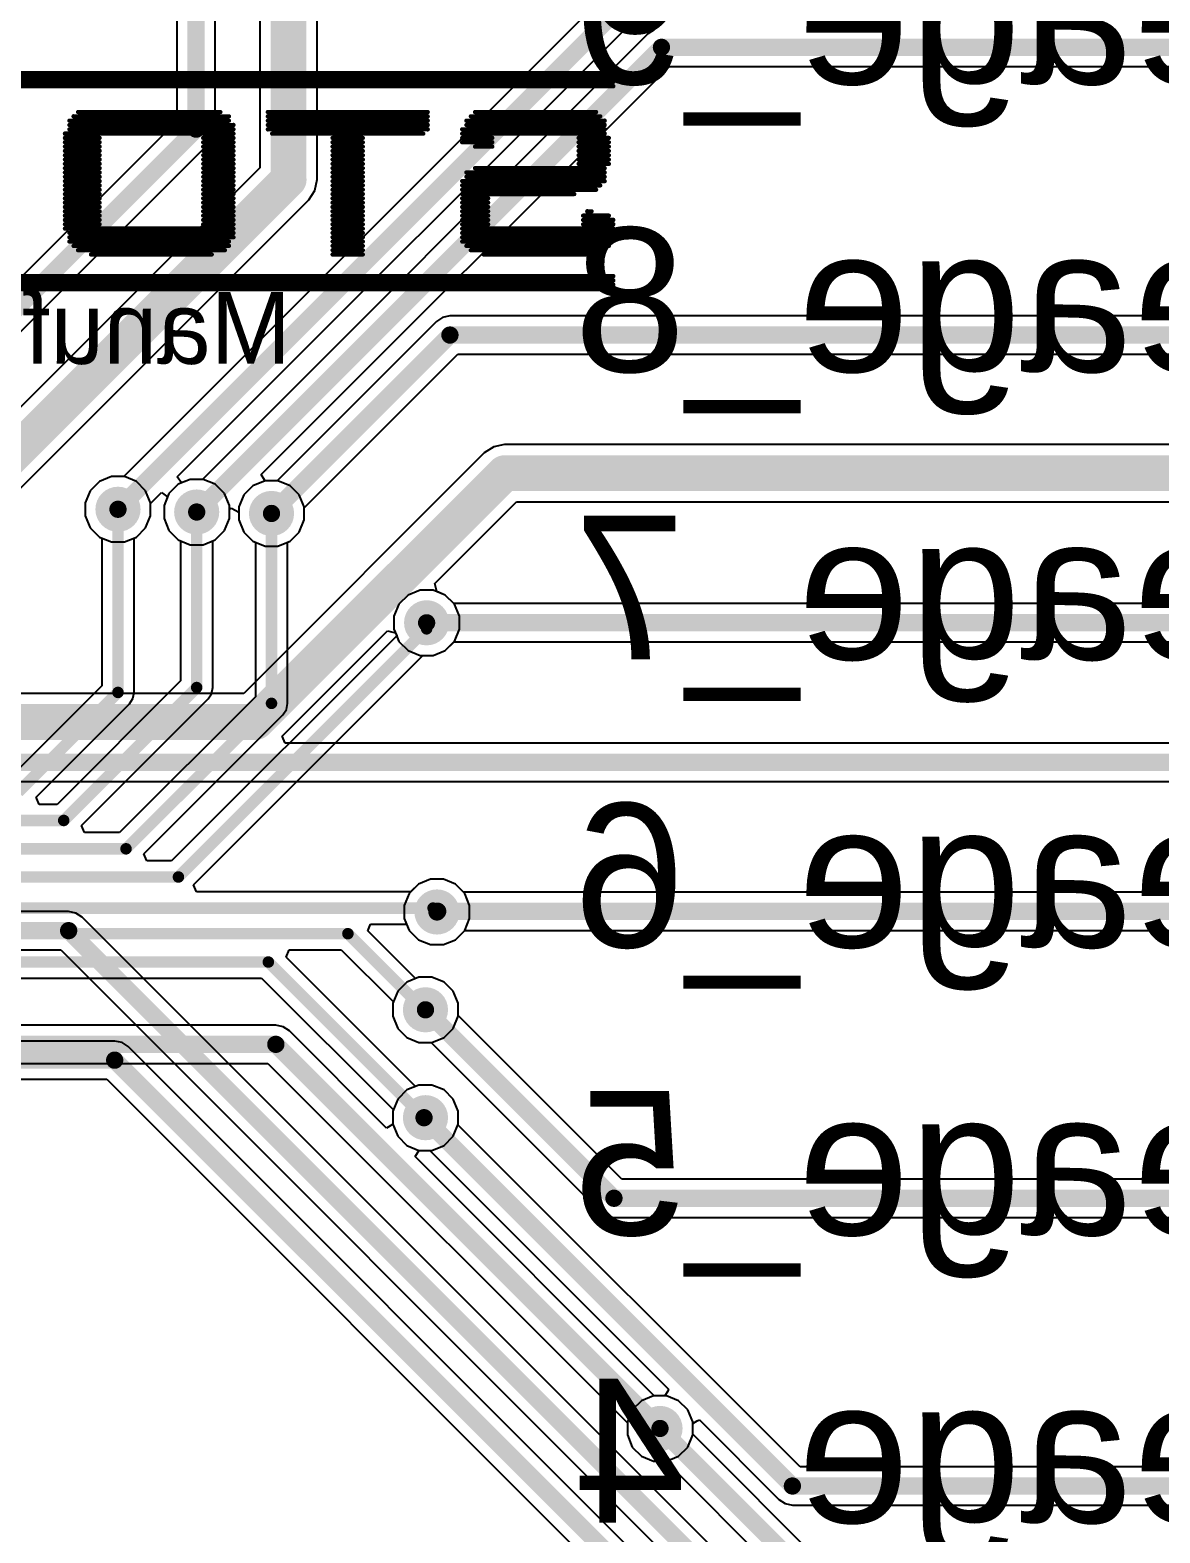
# Model space of a CAD drawing. Header units: millimetres. Extents: x -0.34 to 3.69, y -0.26 to 2.67.
# Drawn here: x 1.552 to 2.337, y 0.488 to 1.533 of the extents above; entities that cross this region are included whole.
import ezdxf

# ---------------------------------------------------------------- set-up
doc = ezdxf.new("R2010")
doc.units = ezdxf.units.MM
doc.header["$MEASUREMENT"] = 0
for name, color, linetype in [('BottomLayer', 5, 'Continuous'), ('BottomOverlay', 54, 'Continuous'), ('TopLayer', 1, 'Continuous'), ('ViaHoleLayer', 16, 'Continuous')]:
    doc.layers.add(name, color=color, linetype=linetype)
doc.styles.add('Agency FB', font='', dxfattribs={"height": 0.2})
doc.styles.add('Arial', font='', dxfattribs={"height": 0.2})
doc.styles.get('Agency FB').set_extended_font_data('Agency FB')
doc.styles.get('Arial').set_extended_font_data('Arial')

msp = doc.modelspace()

# ---------------------------------------------------------------- hatches: boundary and pattern name
at = {"layer": 'BottomLayer'}
h = msp.add_hatch(color=5, dxfattribs=at)
edge = h.paths.add_edge_path()
edge.add_arc((1.6133, 1.1999), 0.0157, 0, 360)
h = msp.add_hatch(color=5, dxfattribs=at)
edge = h.paths.add_edge_path()
edge.add_arc((1.668, 1.198), 0.0157, 0, 360)
h = msp.add_hatch(color=5, dxfattribs=at)
edge = h.paths.add_edge_path()
edge.add_arc((1.72, 1.197), 0.0157, 0, 360)
h = msp.add_hatch(color=5, dxfattribs=at)
edge = h.paths.add_edge_path()
edge.add_arc((1.8278, 1.121), 0.0157, 0, 360)
h = msp.add_hatch(color=5, dxfattribs=at)
edge = h.paths.add_edge_path()
edge.add_arc((1.835, 0.92), 0.0157, 0, 360)
h = msp.add_hatch(color=5, dxfattribs=at)
edge = h.paths.add_edge_path()
edge.add_arc((1.827, 0.852), 0.0157, 0, 360)
h = msp.add_hatch(color=5, dxfattribs=at)
edge = h.paths.add_edge_path()
edge.add_arc((1.827, 0.777), 0.0157, 0, 360)
h = msp.add_hatch(color=5, dxfattribs=at)
edge = h.paths.add_edge_path()
edge.add_arc((1.99, 0.561), 0.0157, 0, 360)
at = {"layer": 'TopLayer'}
h = msp.add_hatch(color=1, dxfattribs=at)
edge = h.paths.add_edge_path()
edge.add_arc((1.6133, 1.1999), 0.0157, 0, 360)
h = msp.add_hatch(color=1, dxfattribs=at)
edge = h.paths.add_edge_path()
edge.add_arc((1.668, 1.198), 0.0157, 0, 360)
h = msp.add_hatch(color=1, dxfattribs=at)
edge = h.paths.add_edge_path()
edge.add_arc((1.72, 1.197), 0.0157, 0, 360)
h = msp.add_hatch(color=1, dxfattribs=at)
edge = h.paths.add_edge_path()
edge.add_arc((1.8278, 1.121), 0.0157, 0, 360)
h = msp.add_hatch(color=1, dxfattribs=at)
edge = h.paths.add_edge_path()
edge.add_arc((1.835, 0.92), 0.0157, 0, 360)
h = msp.add_hatch(color=1, dxfattribs=at)
edge = h.paths.add_edge_path()
edge.add_arc((1.827, 0.852), 0.0157, 0, 360)
h = msp.add_hatch(color=1, dxfattribs=at)
edge = h.paths.add_edge_path()
edge.add_arc((1.827, 0.777), 0.0157, 0, 360)
h = msp.add_hatch(color=1, dxfattribs=at)
edge = h.paths.add_edge_path()
edge.add_arc((1.99, 0.561), 0.0157, 0, 360)
at = {"layer": 'ViaHoleLayer'}
h = msp.add_hatch(color=16, dxfattribs=at)
edge = h.paths.add_edge_path()
edge.add_arc((1.6133, 1.1999), 0.00984, 0, 360)
h = msp.add_hatch(color=16, dxfattribs=at)
edge = h.paths.add_edge_path()
edge.add_arc((1.668, 1.198), 0.00984, 0, 360)
h = msp.add_hatch(color=16, dxfattribs=at)
edge = h.paths.add_edge_path()
edge.add_arc((1.72, 1.197), 0.00984, 0, 360)
h = msp.add_hatch(color=16, dxfattribs=at)
edge = h.paths.add_edge_path()
edge.add_arc((1.8278, 1.121), 0.00984, 0, 360)
h = msp.add_hatch(color=16, dxfattribs=at)
edge = h.paths.add_edge_path()
edge.add_arc((1.835, 0.92), 0.00984, 0, 360)
h = msp.add_hatch(color=16, dxfattribs=at)
edge = h.paths.add_edge_path()
edge.add_arc((1.827, 0.852), 0.00984, 0, 360)
h = msp.add_hatch(color=16, dxfattribs=at)
edge = h.paths.add_edge_path()
edge.add_arc((1.827, 0.777), 0.00984, 0, 360)
h = msp.add_hatch(color=16, dxfattribs=at)
edge = h.paths.add_edge_path()
edge.add_arc((1.99, 0.561), 0.00984, 0, 360)

# ---------------------------------------------------------------- linework, layer by layer
at = {"layer": 'BottomLayer'}
for p, q in [((2.125, 1.7304), (1.6173, 1.2227)), ((1.6545, 1.2225), (2.1398, 1.7077)), ((1.6543, 1.6389), (1.6543, 1.4696)), ((1.6809, 1.4641), (1.6809, 1.6389)), ((1.7119, 1.5456), (1.7119, 1.4373)), ((1.7517, 1.4291), (1.7517, 1.5456)), ((1.9816, 1.5304), (1.672, 1.2207)), ((1.9859, 1.5332), (1.9816, 1.5304)), ((1.7128, 1.224), (1.9965, 1.5077)), ((1.9965, 1.5077), (2.8508, 1.5077)), ((1.6543, 1.4696), (1.43, 1.2452)), ((1.6798, 1.459), (1.6809, 1.4641)), ((1.4487, 1.2265), (1.677, 1.4547)), ((1.677, 1.4547), (1.6798, 1.459)), ((1.7119, 1.4373), (1.4497, 1.1752)), ((1.7459, 1.415), (1.7502, 1.4215)), ((1.7502, 1.4215), (1.7517, 1.4291)), ((1.4779, 1.147), (1.7459, 1.415)), ((1.8346, 1.3304), (1.724, 1.2197)), ((1.8389, 1.3332), (1.8346, 1.3304)), ((1.844, 1.3343), (1.8389, 1.3332)), ((2.8508, 1.3343), (1.844, 1.3343)), ((1.7427, 1.201), (1.8495, 1.3077)), ((1.8495, 1.3077), (2.8508, 1.3077)), ((1.8744, 1.2434), (1.8679, 1.2391)), ((1.882, 1.2449), (1.8744, 1.2434)), ((3.1447, 1.2449), (1.882, 1.2449)), ((1.8679, 1.2391), (1.7008, 1.0719)), ((1.6087, 1.2227), (1.6004, 1.2192)), ((1.6173, 1.2227), (1.6087, 1.2227)), ((1.6574, 1.2182), (1.6545, 1.2225)), ((1.7153, 1.22), (1.7128, 1.224)), ((1.594, 1.2128), (1.5905, 1.2044)), ((1.6004, 1.2192), (1.594, 1.2128)), ((1.6635, 1.2207), (1.6574, 1.2182)), ((1.672, 1.2207), (1.6635, 1.2207)), ((1.7156, 1.2197), (1.7153, 1.22)), ((1.724, 1.2197), (1.7156, 1.2197)), ((1.5905, 1.2044), (1.5905, 1.1954)), ((1.636, 1.2039), (1.6435, 1.2115)), ((1.636, 1.1954), (1.636, 1.2039)), ((1.6435, 1.2115), (1.6478, 1.2086)), ((1.6478, 1.2086), (1.6453, 1.2025)), ((1.6453, 1.2025), (1.6453, 1.1935)), ((1.8335, 1.1484), (1.8902, 1.2051)), ((1.8902, 1.2051), (3.1364, 1.2051)), ((1.5905, 1.1954), (1.594, 1.187)), ((1.6325, 1.187), (1.636, 1.1954)), ((1.6453, 1.1935), (1.6487, 1.1851)), ((1.6873, 1.1851), (1.6907, 1.1935)), ((1.6907, 1.1997), (1.6923, 1.2006)), ((1.6907, 1.1935), (1.6907, 1.1997)), ((1.6923, 1.2006), (1.6973, 1.1978)), ((1.6973, 1.1978), (1.6973, 1.1925)), ((1.6973, 1.1925), (1.7007, 1.1841)), ((1.7393, 1.1841), (1.7427, 1.1925)), ((1.7427, 1.1925), (1.7427, 1.201)), ((1.594, 1.187), (1.6004, 1.1806)), ((1.6004, 1.1806), (1.6087, 1.1772)), ((1.6178, 1.1772), (1.6261, 1.1806)), ((1.6261, 1.1806), (1.6325, 1.187)), ((1.6487, 1.1851), (1.6551, 1.1787)), ((1.6809, 1.1787), (1.6873, 1.1851)), ((1.7007, 1.1841), (1.7071, 1.1777)), ((1.7329, 1.1777), (1.7393, 1.1841)), ((1.6087, 1.1772), (1.6178, 1.1772)), ((1.6551, 1.1787), (1.6635, 1.1753)), ((1.6635, 1.1753), (1.6725, 1.1753)), ((1.6725, 1.1753), (1.6809, 1.1787)), ((1.7071, 1.1777), (1.7155, 1.1743)), ((1.7155, 1.1743), (1.7245, 1.1743)), ((1.7245, 1.1743), (1.7329, 1.1777)), ((1.8349, 1.1427), (1.8335, 1.1484)), ((1.8407, 1.1403), (1.8349, 1.1427)), ((1.8468, 1.1343), (1.8407, 1.1403)), ((2.8508, 1.1343), (1.8468, 1.1343)), ((1.7274, 1.0423), (1.8005, 1.1154)), ((1.8005, 1.1154), (1.8061, 1.114)), ((1.8061, 1.114), (1.8086, 1.1081)), ((1.8086, 1.1081), (1.815, 1.1017)), ((1.8407, 1.1017), (1.8468, 1.1077)), ((1.8468, 1.1077), (2.8508, 1.1077)), ((1.815, 1.1017), (1.8233, 1.0983)), ((1.8233, 1.0983), (1.8324, 1.0983)), ((1.8324, 1.0983), (1.8407, 1.1017)), ((1.7008, 1.0719), (1.4832, 1.0719)), ((1.7295, 1.0373), (1.7274, 1.0423)), ((3.1186, 1.0373), (1.7295, 1.0373)), ((1.4305, 1.0108), (3.1241, 1.0108)), ((1.8305, 0.9427), (1.8221, 0.9393)), ((1.8395, 0.9427), (1.8305, 0.9427)), ((1.8479, 0.9393), (1.8395, 0.9427)), ((1.8157, 0.9329), (1.8123, 0.9245)), ((1.8221, 0.9393), (1.8157, 0.9329)), ((1.8534, 0.9338), (1.8479, 0.9393)), ((2.8507, 0.9338), (1.8534, 0.9338)), ((1.579, 0.9203), (1.4169, 0.9203)), ((1.5841, 0.9192), (1.579, 0.9203)), ((1.8123, 0.9245), (1.8123, 0.9155)), ((1.5884, 0.9164), (1.5841, 0.9192)), ((2.3705, 0.1343), (1.5884, 0.9164)), ((1.8123, 0.9155), (1.8157, 0.9071)), ((1.8157, 0.9071), (1.8221, 0.9007)), ((1.8221, 0.9007), (1.8305, 0.8973)), ((1.8395, 0.8973), (1.8479, 0.9007)), ((1.8479, 0.9007), (1.8543, 0.9071)), ((1.8543, 0.9071), (1.8543, 0.9072)), ((1.8543, 0.9072), (2.8509, 0.9072)), ((1.4169, 0.8937), (1.5735, 0.8937)), ((1.5735, 0.8937), (2.3556, 0.1116)), ((1.8305, 0.8973), (1.8395, 0.8973)), ((1.8141, 0.8713), (1.8077, 0.8649)), ((1.8225, 0.8747), (1.8141, 0.8713)), ((1.8315, 0.8747), (1.8225, 0.8747)), ((1.8399, 0.8713), (1.8315, 0.8747)), ((1.8463, 0.8649), (1.8399, 0.8713)), ((1.8077, 0.8649), (1.8043, 0.8565)), ((1.8497, 0.8565), (1.8463, 0.8649)), ((1.8043, 0.8565), (1.8043, 0.8475)), ((1.8043, 0.8475), (1.8077, 0.8391)), ((1.8497, 0.848), (1.8497, 0.8565)), ((1.9635, 0.7343), (1.8497, 0.848)), ((1.8077, 0.8391), (1.8141, 0.8327)), ((1.611, 0.8303), (1.4355, 0.8303)), ((1.6161, 0.8292), (1.611, 0.8303)), ((1.6204, 0.8264), (1.6161, 0.8292)), ((2.5125, -0.0657), (1.6204, 0.8264)), ((1.8141, 0.8327), (1.8225, 0.8293)), ((1.8225, 0.8293), (1.831, 0.8293)), ((1.831, 0.8293), (1.9486, 0.7116)), ((1.43, 0.8037), (1.6055, 0.8037)), ((1.6055, 0.8037), (2.4976, -0.0884)), ((1.8141, 0.7963), (1.8077, 0.7899)), ((1.8225, 0.7997), (1.8141, 0.7963)), ((1.8315, 0.7997), (1.8225, 0.7997)), ((1.8399, 0.7963), (1.8315, 0.7997)), ((1.8463, 0.7899), (1.8399, 0.7963)), ((1.8077, 0.7899), (1.8043, 0.7815)), ((1.8497, 0.7815), (1.8463, 0.7899)), ((1.8043, 0.7815), (1.8043, 0.7725)), ((1.8497, 0.7725), (1.8497, 0.7815)), ((1.8043, 0.7725), (1.8077, 0.7641)), ((1.8077, 0.7641), (1.8141, 0.7577)), ((1.8496, 0.7721), (1.8497, 0.7725)), ((2.0875, 0.5343), (1.8496, 0.7721)), ((1.8141, 0.7577), (1.8225, 0.7543)), ((1.8225, 0.7543), (1.83, 0.7543)), ((1.83, 0.7543), (1.9959, 0.5884)), ((2.8508, 0.7343), (1.9635, 0.7343)), ((1.9486, 0.7116), (1.9529, 0.7088)), ((1.9529, 0.7088), (1.958, 0.7077)), ((1.958, 0.7077), (2.8508, 0.7077)), ((1.9954, 0.5869), (1.9934, 0.5837)), ((1.9959, 0.5884), (1.9954, 0.5869)), ((1.9771, 0.5803), (1.9707, 0.5739)), ((1.9855, 0.5837), (1.9771, 0.5803)), ((1.9934, 0.5837), (1.9855, 0.5837)), ((1.9707, 0.5739), (1.9673, 0.5655)), ((1.9673, 0.5655), (1.9673, 0.5565)), ((2.0127, 0.5644), (2.0159, 0.5664)), ((2.0127, 0.557), (2.0127, 0.5644)), ((2.0159, 0.5664), (2.0174, 0.5669)), ((2.0174, 0.5669), (2.0726, 0.5116)), ((1.9673, 0.5565), (1.9707, 0.5481)), ((2.2355, 0.3343), (2.0127, 0.557)), ((1.9707, 0.5481), (1.9771, 0.5417)), ((1.9771, 0.5417), (1.9855, 0.5383)), ((1.9855, 0.5383), (1.994, 0.5383)), ((1.994, 0.5383), (2.2206, 0.3116)), ((2.8508, 0.5343), (2.0875, 0.5343)), ((2.0726, 0.5116), (2.0769, 0.5088)), ((2.0769, 0.5088), (2.082, 0.5077)), ((2.082, 0.5077), (2.8508, 0.5077))]:
    msp.add_line(p, q, dxfattribs=at)
for points, const_width in [([(1.6133, 1.1999), (2.1343, 1.721)], 0.012), ([(1.6676, 1.4641), (1.6676, 1.6995)], 0.012), ([(1.7318, 1.4291), (1.7318, 1.557)], 0.025), ([(1.668, 1.198), (1.991, 1.521)], 0.012), ([(1.991, 1.521), (2.9155, 1.521)], 0.012), ([(1.426, 1.2225), (1.6676, 1.4641)], 0.012), ([(1.4557, 1.153), (1.7318, 1.4291)], 0.025), ([(1.72, 1.197), (1.844, 1.321)], 0.012), ([(1.844, 1.321), (2.9155, 1.321)], 0.012), ([(1.7091, 1.0521), (1.882, 1.225)], 0.025), ([(1.882, 1.225), (3.1447, 1.225)], 0.025), ([(1.8278, 1.121), (2.9155, 1.121)], 0.012), ([(1.4557, 1.0521), (1.7091, 1.0521)], 0.025), ([(1.4251, 1.0241), (3.1241, 1.0241)], 0.012), ([(1.835, 0.92), (1.8355, 0.9205)], 0.012), ([(1.8355, 0.9205), (2.8815, 0.9205)], 0.012), ([(1.398, 0.907), (1.579, 0.907)], 0.012), ([(1.579, 0.907), (2.365, 0.121)], 0.012), ([(1.827, 0.852), (1.958, 0.721)], 0.012), ([(1.43, 0.817), (1.611, 0.817)], 0.012), ([(1.611, 0.817), (2.507, -0.079)], 0.012), ([(1.826, 0.777), (2.082, 0.521)], 0.012), ([(1.958, 0.721), (2.9155, 0.721)], 0.012), ([(1.99, 0.561), (2.23, 0.321)], 0.012), ([(2.082, 0.521), (2.9155, 0.521)], 0.012)]:
    msp.add_lwpolyline(points, dxfattribs=dict(at, const_width=const_width))
for points, const_width in [([(1.988, 1.521, 1), (1.994, 1.521, 1)], 0.006), ([(1.988, 1.521, 1), (1.994, 1.521, 1)], 0.006), ([(1.6646, 1.4641, 1), (1.6706, 1.4641, 1)], 0.006), ([(1.6646, 1.4641, 1), (1.6706, 1.4641, 1)], 0.006), ([(1.7255, 1.4291, 1), (1.7381, 1.4291, 1)], 0.0125), ([(1.7255, 1.4291, 1), (1.7381, 1.4291, 1)], 0.0125), ([(1.841, 1.321, 1), (1.847, 1.321, 1)], 0.006), ([(1.841, 1.321, 1), (1.847, 1.321, 1)], 0.006), ([(1.8758, 1.225, 1), (1.8882, 1.225, 1)], 0.0125), ([(1.8758, 1.225, 1), (1.8882, 1.225, 1)], 0.0125), ([(1.6103, 1.1999, 1), (1.6163, 1.1999, 1)], 0.006), ([(1.665, 1.198, 1), (1.671, 1.198, 1)], 0.006), ([(1.717, 1.197, 1), (1.723, 1.197, 1)], 0.006), ([(1.8248, 1.121, 1), (1.8308, 1.121, 1)], 0.006), ([(1.7028, 1.0521, 1), (1.7153, 1.0521, 1)], 0.0125), ([(1.7028, 1.0521, 1), (1.7153, 1.0521, 1)], 0.0125), ([(1.832, 0.92, 1), (1.838, 0.92, 1)], 0.006), ([(1.8325, 0.9205, 1), (1.8385, 0.9205, 1)], 0.006), ([(1.8325, 0.9205, 1), (1.8385, 0.9205, 1)], 0.006), ([(1.576, 0.907, 1), (1.582, 0.907, 1)], 0.006), ([(1.576, 0.907, 1), (1.582, 0.907, 1)], 0.006), ([(1.824, 0.852, 1), (1.83, 0.852, 1)], 0.006), ([(1.608, 0.817, 1), (1.614, 0.817, 1)], 0.006), ([(1.608, 0.817, 1), (1.614, 0.817, 1)], 0.006), ([(1.823, 0.777, 1), (1.829, 0.777, 1)], 0.006), ([(1.955, 0.721, 1), (1.961, 0.721, 1)], 0.006), ([(1.955, 0.721, 1), (1.961, 0.721, 1)], 0.006), ([(1.987, 0.561, 1), (1.993, 0.561, 1)], 0.006), ([(2.079, 0.521, 1), (2.085, 0.521, 1)], 0.006), ([(2.079, 0.521, 1), (2.085, 0.521, 1)], 0.006)]:
    msp.add_lwpolyline(points, format="xyb", close=True, dxfattribs=dict(at, const_width=const_width))
at = {"layer": 'BottomOverlay', "const_width": 0.003}
for points in [[(1.3605, 1.503), (1.9575, 1.503)], [(1.3605, 1.5), (1.9575, 1.5)], [(1.3635, 1.497), (1.9575, 1.497)], [(1.3635, 1.494), (1.9575, 1.494)], [(1.5825, 1.473), (1.6905, 1.473)], [(1.5855, 1.476), (1.6845, 1.476)], [(1.7175, 1.476), (1.8285, 1.476)], [(1.7175, 1.473), (1.8285, 1.473)], [(1.8585, 1.473), (1.9485, 1.473)], [(1.8615, 1.476), (1.9455, 1.476)], [(1.5765, 1.461), (1.6935, 1.461)], [(1.5795, 1.47), (1.6905, 1.47)], [(1.5795, 1.467), (1.6935, 1.467)], [(1.5795, 1.464), (1.6935, 1.464)], [(1.7175, 1.47), (1.8285, 1.47)], [(1.7175, 1.467), (1.8285, 1.467)], [(1.7175, 1.464), (1.8285, 1.464)], [(1.7205, 1.461), (1.8255, 1.461)], [(1.8525, 1.464), (1.9515, 1.464)], [(1.8525, 1.461), (1.9515, 1.461)], [(1.8555, 1.47), (1.9515, 1.47)], [(1.8555, 1.467), (1.9515, 1.467)], [(1.5765, 1.458), (1.6005, 1.458)], [(1.5765, 1.455), (1.6005, 1.455)], [(1.5765, 1.452), (1.6005, 1.452)], [(1.6725, 1.458), (1.6935, 1.458)], [(1.6725, 1.455), (1.6935, 1.455)], [(1.6725, 1.452), (1.6935, 1.452)], [(1.7625, 1.458), (1.7835, 1.458)], [(1.7625, 1.455), (1.7835, 1.455)], [(1.7625, 1.452), (1.7835, 1.452)], [(1.8525, 1.458), (1.8735, 1.458)], [(1.8525, 1.455), (1.8735, 1.455)], [(1.8615, 1.452), (1.8735, 1.452)], [(1.9335, 1.458), (1.9545, 1.458)], [(1.9335, 1.455), (1.9545, 1.455)], [(1.9335, 1.452), (1.9545, 1.452)], [(1.5765, 1.449), (1.6005, 1.449)], [(1.5765, 1.446), (1.6005, 1.446)], [(1.5765, 1.443), (1.6005, 1.443)], [(1.6725, 1.449), (1.6935, 1.449)], [(1.6725, 1.446), (1.6935, 1.446)], [(1.6725, 1.443), (1.6935, 1.443)], [(1.7625, 1.449), (1.7835, 1.449)], [(1.7625, 1.446), (1.7835, 1.446)], [(1.7625, 1.443), (1.7835, 1.443)], [(1.9335, 1.449), (1.9545, 1.449)], [(1.9335, 1.446), (1.9545, 1.446)], [(1.9335, 1.443), (1.9545, 1.443)], [(1.5765, 1.44), (1.6005, 1.44)], [(1.5765, 1.437), (1.6005, 1.437)], [(1.5765, 1.434), (1.6005, 1.434)], [(1.5765, 1.431), (1.6005, 1.431)], [(1.6725, 1.44), (1.6935, 1.44)], [(1.6725, 1.437), (1.6935, 1.437)], [(1.6725, 1.434), (1.6935, 1.434)], [(1.6725, 1.431), (1.6935, 1.431)], [(1.7625, 1.44), (1.7835, 1.44)], [(1.7625, 1.437), (1.7835, 1.437)], [(1.7625, 1.434), (1.7835, 1.434)], [(1.7625, 1.431), (1.7835, 1.431)], [(1.8555, 1.434), (1.9515, 1.434)], [(1.8555, 1.431), (1.9515, 1.431)], [(1.8615, 1.437), (1.9515, 1.437)], [(1.9335, 1.44), (1.9545, 1.44)], [(1.5765, 1.428), (1.6005, 1.428)], [(1.5765, 1.425), (1.6005, 1.425)], [(1.5765, 1.422), (1.6005, 1.422)], [(1.6725, 1.428), (1.6935, 1.428)], [(1.6725, 1.425), (1.6935, 1.425)], [(1.6725, 1.422), (1.6935, 1.422)], [(1.7625, 1.428), (1.7835, 1.428)], [(1.7625, 1.425), (1.7835, 1.425)], [(1.7625, 1.422), (1.7835, 1.422)], [(1.8525, 1.428), (1.9515, 1.428)], [(1.8525, 1.425), (1.9485, 1.425)], [(1.8525, 1.422), (1.9455, 1.422)], [(1.5765, 1.419), (1.6005, 1.419)], [(1.5765, 1.416), (1.6005, 1.416)], [(1.5765, 1.413), (1.6005, 1.413)], [(1.5765, 1.41), (1.6005, 1.41)], [(1.6725, 1.419), (1.6935, 1.419)], [(1.6725, 1.416), (1.6935, 1.416)], [(1.6725, 1.413), (1.6935, 1.413)], [(1.6725, 1.41), (1.6935, 1.41)], [(1.7625, 1.419), (1.7835, 1.419)], [(1.7625, 1.416), (1.7835, 1.416)], [(1.7625, 1.413), (1.7835, 1.413)], [(1.7625, 1.41), (1.7835, 1.41)], [(1.8525, 1.419), (1.9305, 1.419)], [(1.8525, 1.416), (1.8705, 1.416)], [(1.8525, 1.413), (1.8705, 1.413)], [(1.8525, 1.41), (1.8705, 1.41)], [(1.5765, 1.407), (1.6005, 1.407)], [(1.5765, 1.404), (1.6005, 1.404)], [(1.5765, 1.401), (1.6005, 1.401)], [(1.6725, 1.407), (1.6935, 1.407)], [(1.6725, 1.404), (1.6935, 1.404)], [(1.6725, 1.401), (1.6935, 1.401)], [(1.7625, 1.407), (1.7835, 1.407)], [(1.7625, 1.404), (1.7835, 1.404)], [(1.7625, 1.401), (1.7835, 1.401)], [(1.8525, 1.407), (1.8705, 1.407)], [(1.8525, 1.404), (1.8705, 1.404)], [(1.8525, 1.401), (1.8705, 1.401)], [(1.9365, 1.404), (1.9545, 1.404)], [(1.9365, 1.401), (1.9575, 1.401)], [(1.9395, 1.407), (1.9425, 1.407)], [(1.5765, 1.398), (1.6005, 1.398)], [(1.5765, 1.395), (1.6935, 1.395)], [(1.5795, 1.392), (1.6935, 1.392)], [(1.5795, 1.389), (1.6935, 1.389)], [(1.6725, 1.398), (1.6935, 1.398)], [(1.7625, 1.398), (1.7835, 1.398)], [(1.7625, 1.395), (1.7835, 1.395)], [(1.7625, 1.392), (1.7835, 1.392)], [(1.7625, 1.389), (1.7835, 1.389)], [(1.8525, 1.398), (1.8705, 1.398)], [(1.8525, 1.395), (1.9575, 1.395)], [(1.8525, 1.392), (1.9575, 1.392)], [(1.8525, 1.389), (1.9575, 1.389)], [(1.9365, 1.398), (1.9575, 1.398)], [(1.5795, 1.386), (1.6905, 1.386)], [(1.5825, 1.383), (1.6905, 1.383)], [(1.5855, 1.38), (1.6875, 1.38)], [(1.7625, 1.386), (1.7835, 1.386)], [(1.7625, 1.383), (1.7835, 1.383)], [(1.7625, 1.38), (1.7835, 1.38)], [(1.8525, 1.386), (1.9545, 1.386)], [(1.8555, 1.383), (1.9545, 1.383)], [(1.8585, 1.38), (1.9515, 1.38)], [(1.5945, 1.377), (1.6785, 1.377)], [(1.7625, 1.377), (1.7835, 1.377)], [(1.8675, 1.377), (1.9425, 1.377)], [(1.3185, 1.359), (1.9575, 1.359)], [(1.3245, 1.362), (1.9575, 1.362)], [(1.3095, 1.353), (1.9575, 1.353)], [(1.3125, 1.356), (1.9575, 1.356)]]:
    msp.add_lwpolyline(points, dxfattribs=at)
at = {"layer": 'BottomOverlay', "const_width": 0.0015}
for points in [[(1.9567, 1.503, 1), (1.9583, 1.503, 1)], [(1.9567, 1.5, 1), (1.9583, 1.5, 1)], [(1.9567, 1.497, 1), (1.9583, 1.497, 1)], [(1.9567, 1.494, 1), (1.9583, 1.494, 1)], [(1.5817, 1.473, 1), (1.5833, 1.473, 1)], [(1.5848, 1.476, 1), (1.5862, 1.476, 1)], [(1.6838, 1.476, 1), (1.6852, 1.476, 1)], [(1.6898, 1.473, 1), (1.6912, 1.473, 1)], [(1.7167, 1.476, 1), (1.7183, 1.476, 1)], [(1.7167, 1.473, 1), (1.7183, 1.473, 1)], [(1.8277, 1.476, 1), (1.8293, 1.476, 1)], [(1.8277, 1.473, 1), (1.8293, 1.473, 1)], [(1.8578, 1.473, 1), (1.8593, 1.473, 1)], [(1.8607, 1.476, 1), (1.8622, 1.476, 1)], [(1.9447, 1.476, 1), (1.9463, 1.476, 1)], [(1.9478, 1.473, 1), (1.9492, 1.473, 1)], [(1.5757, 1.461, 1), (1.5773, 1.461, 1)], [(1.5788, 1.47, 1), (1.5802, 1.47, 1)], [(1.5788, 1.467, 1), (1.5802, 1.467, 1)], [(1.5788, 1.464, 1), (1.5802, 1.464, 1)], [(1.6898, 1.47, 1), (1.6912, 1.47, 1)], [(1.6927, 1.467, 1), (1.6943, 1.467, 1)], [(1.6927, 1.464, 1), (1.6943, 1.464, 1)], [(1.6927, 1.461, 1), (1.6943, 1.461, 1)], [(1.7167, 1.47, 1), (1.7183, 1.47, 1)], [(1.7167, 1.467, 1), (1.7183, 1.467, 1)], [(1.7167, 1.464, 1), (1.7183, 1.464, 1)], [(1.7197, 1.461, 1), (1.7212, 1.461, 1)], [(1.8248, 1.461, 1), (1.8262, 1.461, 1)], [(1.8277, 1.47, 1), (1.8293, 1.47, 1)], [(1.8277, 1.467, 1), (1.8293, 1.467, 1)], [(1.8277, 1.464, 1), (1.8293, 1.464, 1)], [(1.8518, 1.464, 1), (1.8533, 1.464, 1)], [(1.8518, 1.461, 1), (1.8533, 1.461, 1)], [(1.8547, 1.47, 1), (1.8562, 1.47, 1)], [(1.8547, 1.467, 1), (1.8562, 1.467, 1)], [(1.9507, 1.47, 1), (1.9523, 1.47, 1)], [(1.9507, 1.467, 1), (1.9523, 1.467, 1)], [(1.9507, 1.464, 1), (1.9523, 1.464, 1)], [(1.9507, 1.461, 1), (1.9523, 1.461, 1)], [(1.5757, 1.458, 1), (1.5773, 1.458, 1)], [(1.5757, 1.455, 1), (1.5773, 1.455, 1)], [(1.5757, 1.452, 1), (1.5773, 1.452, 1)], [(1.5998, 1.458, 1), (1.6013, 1.458, 1)], [(1.5998, 1.455, 1), (1.6013, 1.455, 1)], [(1.5998, 1.452, 1), (1.6013, 1.452, 1)], [(1.6718, 1.458, 1), (1.6732, 1.458, 1)], [(1.6718, 1.455, 1), (1.6732, 1.455, 1)], [(1.6718, 1.452, 1), (1.6732, 1.452, 1)], [(1.6927, 1.458, 1), (1.6943, 1.458, 1)], [(1.6927, 1.455, 1), (1.6943, 1.455, 1)], [(1.6927, 1.452, 1), (1.6943, 1.452, 1)], [(1.7617, 1.458, 1), (1.7632, 1.458, 1)], [(1.7617, 1.455, 1), (1.7632, 1.455, 1)], [(1.7617, 1.452, 1), (1.7632, 1.452, 1)], [(1.7828, 1.458, 1), (1.7842, 1.458, 1)], [(1.7828, 1.455, 1), (1.7842, 1.455, 1)], [(1.7828, 1.452, 1), (1.7842, 1.452, 1)], [(1.8518, 1.458, 1), (1.8533, 1.458, 1)], [(1.8518, 1.455, 1), (1.8533, 1.455, 1)], [(1.8607, 1.452, 1), (1.8622, 1.452, 1)], [(1.8727, 1.458, 1), (1.8742, 1.458, 1)], [(1.8727, 1.455, 1), (1.8742, 1.455, 1)], [(1.8727, 1.452, 1), (1.8742, 1.452, 1)], [(1.9327, 1.458, 1), (1.9343, 1.458, 1)], [(1.9327, 1.455, 1), (1.9343, 1.455, 1)], [(1.9327, 1.452, 1), (1.9343, 1.452, 1)], [(1.9538, 1.458, 1), (1.9552, 1.458, 1)], [(1.9538, 1.455, 1), (1.9552, 1.455, 1)], [(1.9538, 1.452, 1), (1.9552, 1.452, 1)], [(1.5757, 1.449, 1), (1.5773, 1.449, 1)], [(1.5757, 1.446, 1), (1.5773, 1.446, 1)], [(1.5757, 1.443, 1), (1.5773, 1.443, 1)], [(1.5998, 1.449, 1), (1.6013, 1.449, 1)], [(1.5998, 1.446, 1), (1.6013, 1.446, 1)], [(1.5998, 1.443, 1), (1.6013, 1.443, 1)], [(1.6718, 1.449, 1), (1.6732, 1.449, 1)], [(1.6718, 1.446, 1), (1.6732, 1.446, 1)], [(1.6718, 1.443, 1), (1.6732, 1.443, 1)], [(1.6927, 1.449, 1), (1.6943, 1.449, 1)], [(1.6927, 1.446, 1), (1.6943, 1.446, 1)], [(1.6927, 1.443, 1), (1.6943, 1.443, 1)], [(1.7617, 1.449, 1), (1.7632, 1.449, 1)], [(1.7617, 1.446, 1), (1.7632, 1.446, 1)], [(1.7617, 1.443, 1), (1.7632, 1.443, 1)], [(1.7828, 1.449, 1), (1.7842, 1.449, 1)], [(1.7828, 1.446, 1), (1.7842, 1.446, 1)], [(1.7828, 1.443, 1), (1.7842, 1.443, 1)], [(1.9327, 1.449, 1), (1.9343, 1.449, 1)], [(1.9327, 1.446, 1), (1.9343, 1.446, 1)], [(1.9327, 1.443, 1), (1.9343, 1.443, 1)], [(1.9538, 1.449, 1), (1.9552, 1.449, 1)], [(1.9538, 1.446, 1), (1.9552, 1.446, 1)], [(1.9538, 1.443, 1), (1.9552, 1.443, 1)], [(1.5757, 1.44, 1), (1.5773, 1.44, 1)], [(1.5757, 1.437, 1), (1.5773, 1.437, 1)], [(1.5757, 1.434, 1), (1.5773, 1.434, 1)], [(1.5757, 1.431, 1), (1.5773, 1.431, 1)], [(1.5998, 1.44, 1), (1.6013, 1.44, 1)], [(1.5998, 1.437, 1), (1.6013, 1.437, 1)], [(1.5998, 1.434, 1), (1.6013, 1.434, 1)], [(1.5998, 1.431, 1), (1.6013, 1.431, 1)], [(1.6718, 1.44, 1), (1.6732, 1.44, 1)], [(1.6718, 1.437, 1), (1.6732, 1.437, 1)], [(1.6718, 1.434, 1), (1.6732, 1.434, 1)], [(1.6718, 1.431, 1), (1.6732, 1.431, 1)], [(1.6927, 1.44, 1), (1.6943, 1.44, 1)], [(1.6927, 1.437, 1), (1.6943, 1.437, 1)], [(1.6927, 1.434, 1), (1.6943, 1.434, 1)], [(1.6927, 1.431, 1), (1.6943, 1.431, 1)], [(1.7617, 1.44, 1), (1.7632, 1.44, 1)], [(1.7617, 1.437, 1), (1.7632, 1.437, 1)], [(1.7617, 1.434, 1), (1.7632, 1.434, 1)], [(1.7617, 1.431, 1), (1.7632, 1.431, 1)], [(1.7828, 1.44, 1), (1.7842, 1.44, 1)], [(1.7828, 1.437, 1), (1.7842, 1.437, 1)], [(1.7828, 1.434, 1), (1.7842, 1.434, 1)], [(1.7828, 1.431, 1), (1.7842, 1.431, 1)], [(1.8547, 1.434, 1), (1.8562, 1.434, 1)], [(1.8547, 1.431, 1), (1.8562, 1.431, 1)], [(1.8607, 1.437, 1), (1.8622, 1.437, 1)], [(1.9327, 1.44, 1), (1.9343, 1.44, 1)], [(1.9507, 1.437, 1), (1.9523, 1.437, 1)], [(1.9507, 1.434, 1), (1.9523, 1.434, 1)], [(1.9507, 1.431, 1), (1.9523, 1.431, 1)], [(1.9538, 1.44, 1), (1.9552, 1.44, 1)], [(1.5757, 1.428, 1), (1.5773, 1.428, 1)], [(1.5757, 1.425, 1), (1.5773, 1.425, 1)], [(1.5757, 1.422, 1), (1.5773, 1.422, 1)], [(1.5998, 1.428, 1), (1.6013, 1.428, 1)], [(1.5998, 1.425, 1), (1.6013, 1.425, 1)], [(1.5998, 1.422, 1), (1.6013, 1.422, 1)], [(1.6718, 1.428, 1), (1.6732, 1.428, 1)], [(1.6718, 1.425, 1), (1.6732, 1.425, 1)], [(1.6718, 1.422, 1), (1.6732, 1.422, 1)], [(1.6927, 1.428, 1), (1.6943, 1.428, 1)], [(1.6927, 1.425, 1), (1.6943, 1.425, 1)], [(1.6927, 1.422, 1), (1.6943, 1.422, 1)], [(1.7617, 1.428, 1), (1.7632, 1.428, 1)], [(1.7617, 1.425, 1), (1.7632, 1.425, 1)], [(1.7617, 1.422, 1), (1.7632, 1.422, 1)], [(1.7828, 1.428, 1), (1.7842, 1.428, 1)], [(1.7828, 1.425, 1), (1.7842, 1.425, 1)], [(1.7828, 1.422, 1), (1.7842, 1.422, 1)], [(1.8518, 1.428, 1), (1.8533, 1.428, 1)], [(1.8518, 1.425, 1), (1.8533, 1.425, 1)], [(1.8518, 1.422, 1), (1.8533, 1.422, 1)], [(1.9447, 1.422, 1), (1.9463, 1.422, 1)], [(1.9478, 1.425, 1), (1.9492, 1.425, 1)], [(1.9507, 1.428, 1), (1.9523, 1.428, 1)], [(1.5757, 1.419, 1), (1.5773, 1.419, 1)], [(1.5757, 1.416, 1), (1.5773, 1.416, 1)], [(1.5757, 1.413, 1), (1.5773, 1.413, 1)], [(1.5757, 1.41, 1), (1.5773, 1.41, 1)], [(1.5998, 1.419, 1), (1.6013, 1.419, 1)], [(1.5998, 1.416, 1), (1.6013, 1.416, 1)], [(1.5998, 1.413, 1), (1.6013, 1.413, 1)], [(1.5998, 1.41, 1), (1.6013, 1.41, 1)], [(1.6718, 1.419, 1), (1.6732, 1.419, 1)], [(1.6718, 1.416, 1), (1.6732, 1.416, 1)], [(1.6718, 1.413, 1), (1.6732, 1.413, 1)], [(1.6718, 1.41, 1), (1.6732, 1.41, 1)], [(1.6927, 1.419, 1), (1.6943, 1.419, 1)], [(1.6927, 1.416, 1), (1.6943, 1.416, 1)], [(1.6927, 1.413, 1), (1.6943, 1.413, 1)], [(1.6927, 1.41, 1), (1.6943, 1.41, 1)], [(1.7617, 1.419, 1), (1.7632, 1.419, 1)], [(1.7617, 1.416, 1), (1.7632, 1.416, 1)], [(1.7617, 1.413, 1), (1.7632, 1.413, 1)], [(1.7617, 1.41, 1), (1.7632, 1.41, 1)], [(1.7828, 1.419, 1), (1.7842, 1.419, 1)], [(1.7828, 1.416, 1), (1.7842, 1.416, 1)], [(1.7828, 1.413, 1), (1.7842, 1.413, 1)], [(1.7828, 1.41, 1), (1.7842, 1.41, 1)], [(1.8518, 1.419, 1), (1.8533, 1.419, 1)], [(1.8518, 1.416, 1), (1.8533, 1.416, 1)], [(1.8518, 1.413, 1), (1.8533, 1.413, 1)], [(1.8518, 1.41, 1), (1.8533, 1.41, 1)], [(1.8698, 1.416, 1), (1.8713, 1.416, 1)], [(1.8698, 1.413, 1), (1.8713, 1.413, 1)], [(1.8698, 1.41, 1), (1.8713, 1.41, 1)], [(1.9298, 1.419, 1), (1.9312, 1.419, 1)], [(1.5757, 1.407, 1), (1.5773, 1.407, 1)], [(1.5757, 1.404, 1), (1.5773, 1.404, 1)], [(1.5757, 1.401, 1), (1.5773, 1.401, 1)], [(1.5998, 1.407, 1), (1.6013, 1.407, 1)], [(1.5998, 1.404, 1), (1.6013, 1.404, 1)], [(1.5998, 1.401, 1), (1.6013, 1.401, 1)], [(1.6718, 1.407, 1), (1.6732, 1.407, 1)], [(1.6718, 1.404, 1), (1.6732, 1.404, 1)], [(1.6718, 1.401, 1), (1.6732, 1.401, 1)], [(1.6927, 1.407, 1), (1.6943, 1.407, 1)], [(1.6927, 1.404, 1), (1.6943, 1.404, 1)], [(1.6927, 1.401, 1), (1.6943, 1.401, 1)], [(1.7617, 1.407, 1), (1.7632, 1.407, 1)], [(1.7617, 1.404, 1), (1.7632, 1.404, 1)], [(1.7617, 1.401, 1), (1.7632, 1.401, 1)], [(1.7828, 1.407, 1), (1.7842, 1.407, 1)], [(1.7828, 1.404, 1), (1.7842, 1.404, 1)], [(1.7828, 1.401, 1), (1.7842, 1.401, 1)], [(1.8518, 1.407, 1), (1.8533, 1.407, 1)], [(1.8518, 1.404, 1), (1.8533, 1.404, 1)], [(1.8518, 1.401, 1), (1.8533, 1.401, 1)], [(1.8698, 1.407, 1), (1.8713, 1.407, 1)], [(1.8698, 1.404, 1), (1.8713, 1.404, 1)], [(1.8698, 1.401, 1), (1.8713, 1.401, 1)], [(1.9358, 1.404, 1), (1.9372, 1.404, 1)], [(1.9358, 1.401, 1), (1.9372, 1.401, 1)], [(1.9387, 1.407, 1), (1.9403, 1.407, 1)], [(1.9418, 1.407, 1), (1.9432, 1.407, 1)], [(1.9538, 1.404, 1), (1.9552, 1.404, 1)], [(1.9567, 1.401, 1), (1.9583, 1.401, 1)], [(1.5757, 1.398, 1), (1.5773, 1.398, 1)], [(1.5757, 1.395, 1), (1.5773, 1.395, 1)], [(1.5788, 1.392, 1), (1.5802, 1.392, 1)], [(1.5788, 1.389, 1), (1.5802, 1.389, 1)], [(1.5998, 1.398, 1), (1.6013, 1.398, 1)], [(1.6718, 1.398, 1), (1.6732, 1.398, 1)], [(1.6927, 1.398, 1), (1.6943, 1.398, 1)], [(1.6927, 1.395, 1), (1.6943, 1.395, 1)], [(1.6927, 1.392, 1), (1.6943, 1.392, 1)], [(1.6927, 1.389, 1), (1.6943, 1.389, 1)], [(1.7617, 1.398, 1), (1.7632, 1.398, 1)], [(1.7617, 1.395, 1), (1.7632, 1.395, 1)], [(1.7617, 1.392, 1), (1.7632, 1.392, 1)], [(1.7617, 1.389, 1), (1.7632, 1.389, 1)], [(1.7828, 1.398, 1), (1.7842, 1.398, 1)], [(1.7828, 1.395, 1), (1.7842, 1.395, 1)], [(1.7828, 1.392, 1), (1.7842, 1.392, 1)], [(1.7828, 1.389, 1), (1.7842, 1.389, 1)], [(1.8518, 1.398, 1), (1.8533, 1.398, 1)], [(1.8518, 1.395, 1), (1.8533, 1.395, 1)], [(1.8518, 1.392, 1), (1.8533, 1.392, 1)], [(1.8518, 1.389, 1), (1.8533, 1.389, 1)], [(1.8698, 1.398, 1), (1.8713, 1.398, 1)], [(1.9358, 1.398, 1), (1.9372, 1.398, 1)], [(1.9567, 1.398, 1), (1.9583, 1.398, 1)], [(1.9567, 1.395, 1), (1.9583, 1.395, 1)], [(1.9567, 1.392, 1), (1.9583, 1.392, 1)], [(1.9567, 1.389, 1), (1.9583, 1.389, 1)], [(1.5788, 1.386, 1), (1.5802, 1.386, 1)], [(1.5817, 1.383, 1), (1.5833, 1.383, 1)], [(1.5848, 1.38, 1), (1.5862, 1.38, 1)], [(1.6867, 1.38, 1), (1.6883, 1.38, 1)], [(1.6898, 1.386, 1), (1.6912, 1.386, 1)], [(1.6898, 1.383, 1), (1.6912, 1.383, 1)], [(1.7617, 1.386, 1), (1.7632, 1.386, 1)], [(1.7617, 1.383, 1), (1.7632, 1.383, 1)], [(1.7617, 1.38, 1), (1.7632, 1.38, 1)], [(1.7828, 1.386, 1), (1.7842, 1.386, 1)], [(1.7828, 1.383, 1), (1.7842, 1.383, 1)], [(1.7828, 1.38, 1), (1.7842, 1.38, 1)], [(1.8518, 1.386, 1), (1.8533, 1.386, 1)], [(1.8547, 1.383, 1), (1.8562, 1.383, 1)], [(1.8578, 1.38, 1), (1.8593, 1.38, 1)], [(1.9507, 1.38, 1), (1.9523, 1.38, 1)], [(1.9538, 1.386, 1), (1.9552, 1.386, 1)], [(1.9538, 1.383, 1), (1.9552, 1.383, 1)], [(1.5938, 1.377, 1), (1.5953, 1.377, 1)], [(1.6778, 1.377, 1), (1.6792, 1.377, 1)], [(1.7617, 1.377, 1), (1.7632, 1.377, 1)], [(1.7828, 1.377, 1), (1.7842, 1.377, 1)], [(1.8667, 1.377, 1), (1.8682, 1.377, 1)], [(1.9418, 1.377, 1), (1.9432, 1.377, 1)], [(1.9567, 1.362, 1), (1.9583, 1.362, 1)], [(1.9567, 1.359, 1), (1.9583, 1.359, 1)], [(1.9567, 1.356, 1), (1.9583, 1.356, 1)], [(1.9567, 1.353, 1), (1.9583, 1.353, 1)]]:
    msp.add_lwpolyline(points, format="xyb", close=True, dxfattribs=at)
at = {"layer": 'TopLayer'}
for p, q in [((1.6087, 1.2227), (1.6004, 1.2192)), ((1.6178, 1.2227), (1.6087, 1.2227)), ((1.6261, 1.2192), (1.6178, 1.2227)), ((1.594, 1.2128), (1.5905, 1.2044)), ((1.6004, 1.2192), (1.594, 1.2128)), ((1.6325, 1.2128), (1.6261, 1.2192)), ((1.636, 1.2044), (1.6325, 1.2128)), ((1.6551, 1.2173), (1.6487, 1.2109)), ((1.6635, 1.2207), (1.6551, 1.2173)), ((1.6725, 1.2207), (1.6635, 1.2207)), ((1.6809, 1.2173), (1.6725, 1.2207)), ((1.6873, 1.2109), (1.6809, 1.2173)), ((1.7071, 1.2163), (1.7007, 1.2099)), ((1.7155, 1.2197), (1.7071, 1.2163)), ((1.7245, 1.2197), (1.7155, 1.2197)), ((1.7329, 1.2163), (1.7245, 1.2197)), ((1.7393, 1.2099), (1.7329, 1.2163)), ((1.5905, 1.2044), (1.5905, 1.1954)), ((1.636, 1.1954), (1.636, 1.2044)), ((1.6487, 1.2109), (1.6453, 1.2025)), ((1.6453, 1.2025), (1.6453, 1.1935)), ((1.6907, 1.2025), (1.6873, 1.2109)), ((1.6907, 1.1935), (1.6907, 1.2025)), ((1.7007, 1.2099), (1.6973, 1.2015)), ((1.6973, 1.2015), (1.6973, 1.1925)), ((1.7427, 1.2015), (1.7393, 1.2099)), ((1.7427, 1.1925), (1.7427, 1.2015)), ((1.5905, 1.1954), (1.594, 1.187)), ((1.6325, 1.187), (1.636, 1.1954)), ((1.6453, 1.1935), (1.6487, 1.1851)), ((1.6873, 1.1851), (1.6907, 1.1935)), ((1.6973, 1.1925), (1.7007, 1.1841)), ((1.7393, 1.1841), (1.7427, 1.1925)), ((1.594, 1.187), (1.6004, 1.1806)), ((1.6004, 1.1806), (1.602, 1.1799)), ((1.6245, 1.1799), (1.6261, 1.1806)), ((1.6261, 1.1806), (1.6325, 1.187)), ((1.6487, 1.1851), (1.6551, 1.1787)), ((1.6809, 1.1787), (1.6873, 1.1851)), ((1.7007, 1.1841), (1.7071, 1.1777)), ((1.7329, 1.1777), (1.7393, 1.1841)), ((1.602, 1.1799), (1.602, 1.0772)), ((1.6245, 1.0726), (1.6245, 1.1799)), ((1.6551, 1.1787), (1.6568, 1.178)), ((1.6568, 1.178), (1.6568, 1.0806)), ((1.6792, 1.178), (1.6809, 1.1787)), ((1.6792, 1.076), (1.6792, 1.178)), ((1.7071, 1.1777), (1.7088, 1.177)), ((1.7088, 1.177), (1.7088, 1.0696)), ((1.7312, 1.177), (1.7329, 1.1777)), ((1.7312, 1.065), (1.7312, 1.177)), ((1.815, 1.1403), (1.8086, 1.1339)), ((1.8233, 1.1437), (1.815, 1.1403)), ((1.8324, 1.1437), (1.8233, 1.1437)), ((1.8407, 1.1403), (1.8324, 1.1437)), ((1.8471, 1.1339), (1.8407, 1.1403)), ((1.8086, 1.1339), (1.8051, 1.1255)), ((1.8506, 1.1255), (1.8471, 1.1339)), ((1.8051, 1.1255), (1.8051, 1.1165)), ((1.8506, 1.1165), (1.8506, 1.1255)), ((1.807, 1.1119), (1.6506, 0.9555)), ((1.8051, 1.1165), (1.807, 1.1119)), ((1.8407, 1.1017), (1.8471, 1.1081)), ((1.8471, 1.1081), (1.8506, 1.1165)), ((1.6657, 0.9389), (1.8251, 1.0983)), ((1.8251, 1.0983), (1.8324, 1.0983)), ((1.8324, 1.0983), (1.8407, 1.1017)), ((1.602, 1.0772), (1.5394, 1.0145)), ((1.6568, 1.0806), (1.571, 0.9948)), ((1.6784, 1.0717), (1.6792, 1.076)), ((1.6792, 1.076), (1.6792, 1.076)), ((1.588, 0.9802), (1.6759, 1.0681)), ((1.7088, 1.0696), (1.6143, 0.9752)), ((1.6212, 1.0646), (1.6236, 1.0683)), ((1.6236, 1.0683), (1.6245, 1.0726)), ((1.6245, 1.0726), (1.6245, 1.0726)), ((1.6759, 1.0681), (1.6784, 1.0717)), ((1.5564, 0.9998), (1.6212, 1.0646)), ((1.6212, 1.0646), (1.6212, 1.0646)), ((1.6313, 0.9605), (1.7279, 1.0571)), ((1.7279, 1.0571), (1.7304, 1.0607)), ((1.7279, 1.0571), (1.7279, 1.0571)), ((1.7304, 1.0607), (1.7312, 1.065)), ((1.7312, 1.065), (1.7312, 1.065)), ((1.5585, 0.9948), (1.5564, 0.9998)), ((1.571, 0.9948), (1.5585, 0.9948)), ((1.5901, 0.9752), (1.588, 0.9802)), ((1.6143, 0.9752), (1.5901, 0.9752)), ((1.6334, 0.9555), (1.6313, 0.9605)), ((1.6506, 0.9555), (1.6334, 0.9555)), ((1.8305, 0.9427), (1.8221, 0.9393)), ((1.8395, 0.9427), (1.8305, 0.9427)), ((1.8479, 0.9393), (1.8395, 0.9427)), ((1.6678, 0.9339), (1.6657, 0.9389)), ((1.8167, 0.9339), (1.6678, 0.9339)), ((1.8221, 0.9393), (1.8167, 0.9339)), ((1.8543, 0.9329), (1.8479, 0.9393)), ((1.8577, 0.9245), (1.8543, 0.9329)), ((1.8577, 0.9155), (1.8577, 0.9245)), ((1.787, 0.9068), (1.7889, 0.9115)), ((1.7889, 0.9115), (1.8139, 0.9115)), ((1.8139, 0.9115), (1.8157, 0.9071)), ((1.8543, 0.9071), (1.8577, 0.9155)), ((1.8201, 0.8738), (1.787, 0.9068)), ((1.8157, 0.9071), (1.8221, 0.9007)), ((1.8221, 0.9007), (1.8305, 0.8973)), ((1.8395, 0.8973), (1.8479, 0.9007)), ((1.8479, 0.9007), (1.8543, 0.9071)), ((1.7302, 0.8887), (1.7323, 0.8937)), ((1.8201, 0.7988), (1.7302, 0.8887)), ((1.7323, 0.8937), (1.7685, 0.8937)), ((1.7685, 0.8937), (1.8047, 0.8575)), ((1.8305, 0.8973), (1.8395, 0.8973)), ((1.4883, 0.874), (1.7131, 0.874)), ((1.7131, 0.874), (1.8047, 0.7825)), ((1.8225, 0.8747), (1.8201, 0.8738)), ((1.8315, 0.8747), (1.8225, 0.8747)), ((1.8399, 0.8713), (1.8315, 0.8747)), ((1.8463, 0.8649), (1.8399, 0.8713)), ((1.8047, 0.8575), (1.8043, 0.8565)), ((1.8497, 0.8565), (1.8463, 0.8649)), ((1.8043, 0.8565), (1.8043, 0.8475)), ((1.8043, 0.8475), (1.8077, 0.8391)), ((1.8463, 0.8391), (1.8497, 0.8475)), ((1.8497, 0.8475), (1.8497, 0.8565)), ((1.723, 0.8413), (1.4563, 0.8413)), ((1.7281, 0.8402), (1.723, 0.8413)), ((1.7324, 0.8374), (1.7281, 0.8402)), ((1.8, 0.7698), (1.7324, 0.8374)), ((1.8077, 0.8391), (1.8141, 0.8327)), ((1.8399, 0.8327), (1.8463, 0.8391)), ((1.8141, 0.8327), (1.8225, 0.8293)), ((1.8225, 0.8293), (1.8315, 0.8293)), ((1.8315, 0.8293), (1.8399, 0.8327)), ((1.4563, 0.8147), (1.7175, 0.8147)), ((1.7175, 0.8147), (1.9673, 0.565)), ((1.8225, 0.7997), (1.8201, 0.7988)), ((1.8315, 0.7997), (1.8225, 0.7997)), ((1.8399, 0.7963), (1.8315, 0.7997)), ((1.8463, 0.7899), (1.8399, 0.7963)), ((1.8497, 0.7815), (1.8463, 0.7899)), ((1.8047, 0.7825), (1.8043, 0.7815)), ((1.8043, 0.7815), (1.8043, 0.7726)), ((1.8497, 0.7725), (1.8497, 0.7815)), ((1.804, 0.7723), (1.8, 0.7698)), ((1.8043, 0.7726), (1.804, 0.7723)), ((1.8399, 0.7577), (1.8463, 0.7641)), ((1.8463, 0.7641), (1.8497, 0.7725)), ((1.8198, 0.75), (1.8223, 0.754)), ((1.8223, 0.754), (1.8226, 0.7543)), ((1.8226, 0.7543), (1.8315, 0.7543)), ((1.8315, 0.7543), (1.8399, 0.7577)), ((1.986, 0.5837), (1.8198, 0.75)), ((1.9945, 0.5837), (1.986, 0.5837)), ((2.0029, 0.5803), (1.9945, 0.5837)), ((2.0093, 0.5739), (2.0029, 0.5803)), ((1.9673, 0.565), (1.9673, 0.5565)), ((2.0127, 0.5655), (2.0093, 0.5739)), ((2.0127, 0.5565), (2.0127, 0.5655)), ((1.9673, 0.5565), (1.9707, 0.5481)), ((2.0093, 0.5481), (2.0127, 0.5565)), ((1.9707, 0.5481), (1.9771, 0.5417)), ((2.0029, 0.5417), (2.0093, 0.5481)), ((1.9771, 0.5417), (1.9855, 0.5383)), ((1.9855, 0.5383), (1.9945, 0.5383)), ((1.9945, 0.5383), (2.0029, 0.5417))]:
    msp.add_line(p, q, dxfattribs=at)
for points, const_width in [([(1.6133, 1.0726), (1.6133, 1.1999)], 0.008), ([(1.668, 1.076), (1.668, 1.198)], 0.008), ([(1.72, 1.065), (1.72, 1.197)], 0.008), ([(1.6553, 0.9443), (1.8278, 1.1168)], 0.008), ([(1.8278, 1.1168), (1.8278, 1.121)], 0.008), ([(1.544, 1.0033), (1.6133, 1.0726)], 0.008), ([(1.5756, 0.9836), (1.668, 1.076)], 0.008), ([(1.6189, 0.9639), (1.72, 1.065)], 0.008), ([(1.4557, 0.9836), (1.5756, 0.9836)], 0.008), ([(1.4557, 0.9639), (1.6189, 0.9639)], 0.008), ([(1.4557, 0.9443), (1.6553, 0.9443)], 0.008), ([(1.4576, 0.9227), (1.8323, 0.9227)], 0.008), ([(1.8323, 0.9227), (1.835, 0.92)], 0.008), ([(1.4557, 0.9049), (1.7731, 0.9049)], 0.008), ([(1.7731, 0.9049), (1.826, 0.852)], 0.008), ([(1.4557, 0.8852), (1.7178, 0.8852)], 0.008), ([(1.7178, 0.8852), (1.826, 0.777)], 0.008), ([(1.4563, 0.828), (1.723, 0.828)], 0.012), ([(1.723, 0.828), (1.99, 0.561)], 0.012)]:
    msp.add_lwpolyline(points, dxfattribs=dict(at, const_width=const_width))
for points, const_width in [([(1.6113, 1.1999, 1), (1.6153, 1.1999, 1)], 0.004), ([(1.666, 1.198, 1), (1.67, 1.198, 1)], 0.004), ([(1.718, 1.197, 1), (1.722, 1.197, 1)], 0.004), ([(1.8258, 1.121, 1), (1.8298, 1.121, 1)], 0.004), ([(1.8258, 1.1168, 1), (1.8298, 1.1168, 1)], 0.004), ([(1.8258, 1.1168, 1), (1.8298, 1.1168, 1)], 0.004), ([(1.6113, 1.0726, 1), (1.6153, 1.0726, 1)], 0.004), ([(1.6113, 1.0726, 1), (1.6153, 1.0726, 1)], 0.004), ([(1.666, 1.076, 1), (1.67, 1.076, 1)], 0.004), ([(1.666, 1.076, 1), (1.67, 1.076, 1)], 0.004), ([(1.718, 1.065, 1), (1.722, 1.065, 1)], 0.004), ([(1.718, 1.065, 1), (1.722, 1.065, 1)], 0.004), ([(1.5736, 0.9836, 1), (1.5776, 0.9836, 1)], 0.004), ([(1.5736, 0.9836, 1), (1.5776, 0.9836, 1)], 0.004), ([(1.6169, 0.9639, 1), (1.6209, 0.9639, 1)], 0.004), ([(1.6169, 0.9639, 1), (1.6209, 0.9639, 1)], 0.004), ([(1.6533, 0.9443, 1), (1.6573, 0.9443, 1)], 0.004), ([(1.6533, 0.9443, 1), (1.6573, 0.9443, 1)], 0.004), ([(1.8303, 0.9227, 1), (1.8343, 0.9227, 1)], 0.004), ([(1.8303, 0.9227, 1), (1.8343, 0.9227, 1)], 0.004), ([(1.833, 0.92, 1), (1.837, 0.92, 1)], 0.004), ([(1.7711, 0.9049, 1), (1.7751, 0.9049, 1)], 0.004), ([(1.7711, 0.9049, 1), (1.7751, 0.9049, 1)], 0.004), ([(1.7158, 0.8852, 1), (1.7198, 0.8852, 1)], 0.004), ([(1.7158, 0.8852, 1), (1.7198, 0.8852, 1)], 0.004), ([(1.824, 0.852, 1), (1.828, 0.852, 1)], 0.004), ([(1.72, 0.828, 1), (1.726, 0.828, 1)], 0.006), ([(1.72, 0.828, 1), (1.726, 0.828, 1)], 0.006), ([(1.824, 0.777, 1), (1.828, 0.777, 1)], 0.004), ([(1.987, 0.561, 1), (1.993, 0.561, 1)], 0.006)]:
    msp.add_lwpolyline(points, format="xyb", close=True, dxfattribs=dict(at, const_width=const_width))

# ---------------------------------------------------------------- texts
at = {"layer": 'BottomOverlay', "text_generation_flag": 2}
for s, height, style, p in [('Messeage_9', 0.1, 'Arial', (2.73, 1.4955)), ('Messeage_8', 0.1, 'Arial', (2.73, 1.2955)), ('Manufacturing Security Solutions for the Self Storage Industry', 0.05, 'Agency FB', (1.7335, 1.301)), ('Messeage_7', 0.1, 'Arial', (2.73, 1.0955)), ('Messeage_6', 0.1, 'Arial', (2.73, 0.8955)), ('Messeage_5', 0.1, 'Arial', (2.73, 0.6955)), ('Messeage_4', 0.1, 'Arial', (2.73, 0.4955))]:
    msp.add_text(s, height=height, rotation=360, dxfattribs=dict(at, style=style)).set_placement(p)

doc.saveas('drawing.dxf')
